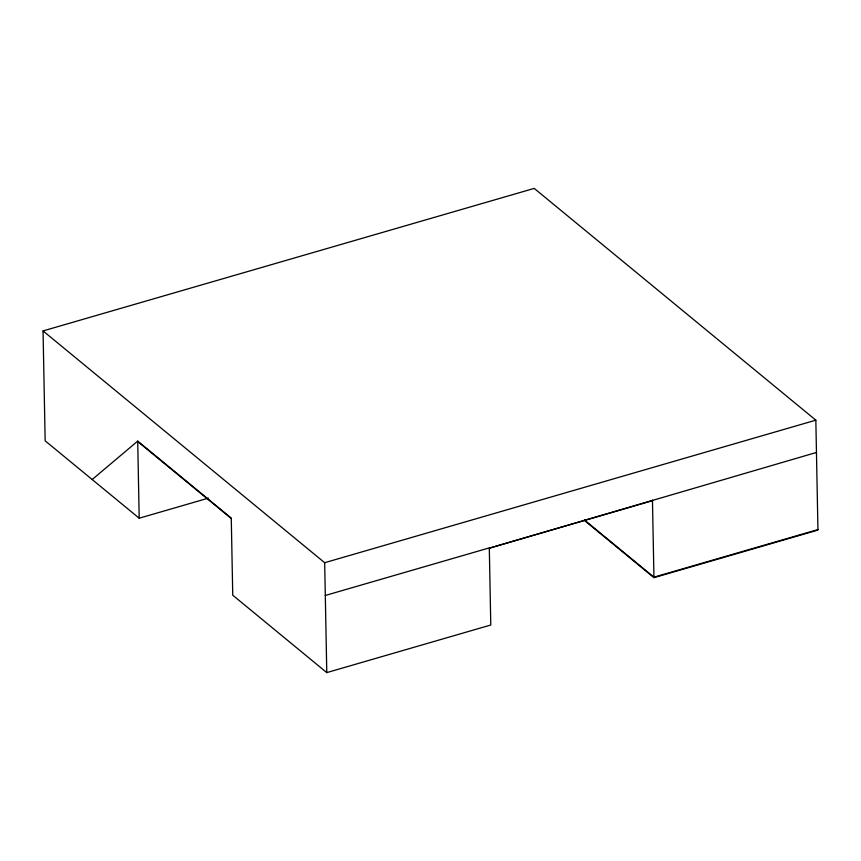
<?xml version="1.0" encoding="UTF-8"?>
<svg xmlns="http://www.w3.org/2000/svg" width="861" height="861" viewBox="0 0 861 861"><rect width="100%" height="100%" fill="white"/><g stroke="black" fill="none" stroke-linecap="round" stroke-linejoin="round"><path stroke-width="1.29" d="M92.181 479.523L137.717 441.101L231.265 518.096L232.75 595.22L326.782 672.602L490.781 625.011L489.306 547.887L325.297 595.478M816.465 452.455L489.306 548.177L652.477 500.661M208.384 498.142L139.191 518.214L45.159 440.832L43.05 330.925L534.218 188.398L815.841 420.168L817.95 530.075L653.951 577.666L584.447 520.464M43.05 330.925L324.672 562.707L815.841 420.168M817.939 529.58L653.94 577.171L584.436 519.969M137.728 441.542L231.286 518.537M652.455 500.047L653.951 577.666M324.672 562.707L326.782 672.602M137.717 441.101L139.191 518.214"/></g></svg>
